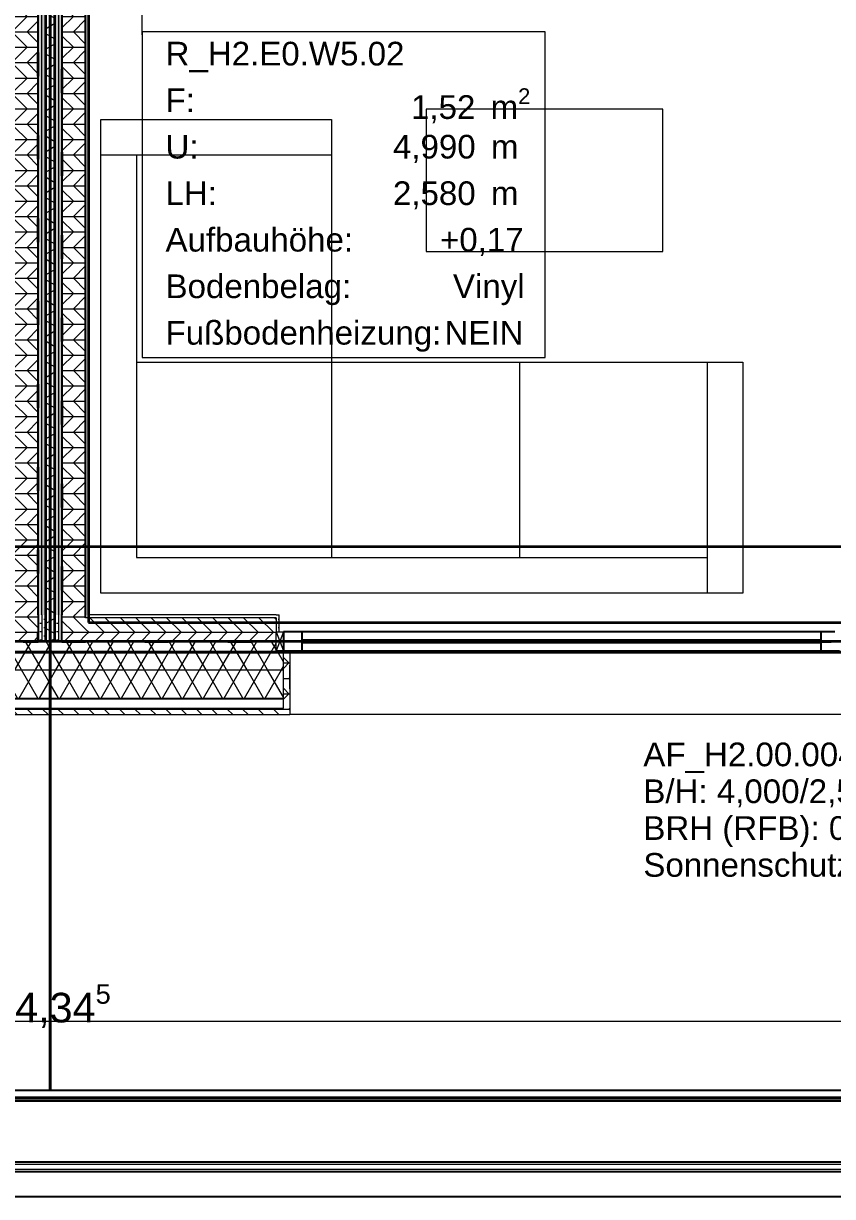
# Model space of a CAD drawing. Extents: x 0 to 42, y 0 to 29.7.
# Drawn here: x 18.706 to 22.124, y 6.129 to 11.083 of the extents above; entities that cross this region are included whole.
import ezdxf
from ezdxf.xclip import XClip

# ---------------------------------------------------------------- set-up
doc = ezdxf.new("R2010")
doc.units = 0
doc.header["$MEASUREMENT"] = 0
doc.header["$XCLIPFRAME"] = 0
for name, pattern in [('Achse', [115, 0, -40, 75, 0]), ('Punktlinie_ eng', [0.0125, 0, -0.0125]), ('Wipeout_Contour', [50, 0, -50])]:
    doc.linetypes.add(name, pattern=pattern)
for name, color, linetype in [('0_30 - Räume', 7, 'Continuous'), ('331 - Tragende Außenwände.Statisch erforderlich', 7, 'Continuous'), ('339 - Außenwände_ sonstiges.Attika Holz_ Geländer_ Handläufe_ Werbung', 7, 'Continuous'), ('339 - Rohbau_ sonstiges.Attika massiv_ Lichtschächte', 7, 'Continuous'), ('341 - Tragende Innenwände', 7, 'Continuous'), ('342 - Nichttragende Innenwände', 7, 'Continuous'), ('351 - Deckenkonstruktionen.Decken', 7, 'Continuous'), ('352 - Deckenbeläge.Fußbodenaufbauten', 7, 'Continuous'), ('361 - Dachkonstruktionen.Unterdach', 7, 'Continuous'), ('363 - Dachbeläge.Oberdach_ Balkonbeläge_ Beläge Dachterrasse_ Gründach', 7, 'Continuous'), ('5_00 - WP Ausbau - Bemaßung', 7, 'Continuous'), ('611 - Allgemeine Ausstattung.Möbel', 7, 'Continuous')]:
    doc.layers.add(name, color=color, linetype=linetype)
doc.styles.add('ERSTELLTER_STIL_1', font='arial.ttf')
pattern_1 = [(0, (26.131676, 15.72738), (0, 0.065), []), (45, (26.13168, 15.72738), (-0.13, 0.13), [0.091924, -0.091924]), (45, (26.19668, 15.72738), (-0.13, 0.13), [0.091924, -0.091924]), (45, (26.26168, 15.72738), (-0.13, 0.13), [0.091924, -0.091924]), (45, (26.32668, 15.72738), (-0.13, 0.13), [0.091924, -0.091924]), (315, (26.13168, 15.72738), (0.13, 0.13), [0.091924, -0.091924]), (315, (26.19668, 15.72738), (0.13, 0.13), [0.091924, -0.091924]), (315, (26.26168, 15.72738), (0.13, 0.13), [0.091924, -0.091924]), (315, (26.32668, 15.72738), (0.13, 0.13), [0.091924, -0.091924])]
pattern_2 = [(60, (26.131676, 15.72738), (-0.0649519, 0.0375), []), (120, (26.131676, 15.72738), (0.0649519, 0.0375), [])]
pattern_3 = [(45, (26.131676, 15.72738), (-0.01767767, 0.01767767), [0, -0.025])]
pattern_4 = [(150, (26.131676, 15.72738), (0.0375, 0.0649519), []), (210, (26.131676, 15.72738), (-0.0375, 0.0649519), [])]

# ---------------------------------------------------------------- blocks, each defined once
blk = doc.blocks.new('Zeichnung_1_1', base_point=(26.1317, 15.7274))
at = {"layer": '331 - Tragende Außenwände.Statisch erforderlich', "linetype": 'Continuous', "lineweight": 18, "true_color": 0x05000d}
h = blk.add_hatch(dxfattribs=at)
h.set_pattern_fill('Holz__Sperrholz_2__0001', color=178, style=0, pattern_type=2)
h.set_pattern_definition(pattern_1)
h.paths.add_polyline_path([(18.7687, 8.5735), (18.6687, 8.5735), (18.6687, 8.4735), (18.7687, 8.4735)])
h = blk.add_hatch(dxfattribs=at)
h.set_pattern_fill('Holz__Sperrholz_2__0001', color=178, style=0, pattern_type=2)
h.set_pattern_definition(pattern_1)
h.paths.add_polyline_path([(18.9687, 8.5735), (18.8687, 8.5735), (18.8687, 8.4735), (18.9687, 8.4735)])
at = {"layer": '331 - Tragende Außenwände.Statisch erforderlich', "linetype": 'Continuous', "lineweight": 18, "true_color": 0x9f9f9f}
h = blk.add_hatch(dxfattribs=at)
h.set_pattern_fill('Gips_0001', color=253, style=0, pattern_type=2)
h.set_pattern_definition(pattern_3)
h.paths.add_polyline_path([(18.9812, 8.5855), (18.9687, 8.5855), (18.9687, 8.5735), (18.9812, 8.5735)])
at = {"layer": '331 - Tragende Außenwände.Statisch erforderlich', "linetype": 'Continuous', "lineweight": 18, "true_color": 0x05000d}
h = blk.add_hatch(dxfattribs=at)
h.set_pattern_fill('Holz__Sperrholz_2__0001', color=178, style=0, pattern_type=2)
h.set_pattern_definition(pattern_1)
h.paths.add_polyline_path([(18.9687, 8.4735), (19.7739, 8.4735), (19.7739, 8.5135), (19.7739, 8.5735), (18.9687, 8.5735)])
at = {"layer": '331 - Tragende Außenwände.Statisch erforderlich', "linetype": 'Continuous', "lineweight": 18, "true_color": 0x9f9f9f}
h = blk.add_hatch(dxfattribs=at)
h.set_pattern_fill('Gips_0001', color=253, style=0, pattern_type=2)
h.set_pattern_definition(pattern_3)
h.paths.add_polyline_path([(19.7739, 8.5855), (18.9812, 8.5855), (18.9812, 8.5735), (19.7739, 8.5735)])
h = blk.add_hatch(dxfattribs=at)
h.set_pattern_fill('Gips_0001', color=253, style=0, pattern_type=2)
h.set_pattern_definition(pattern_3)
h.paths.add_polyline_path([(19.7859, 8.5855), (19.7739, 8.5855), (19.7739, 8.5735), (19.7739, 8.5135), (19.7859, 8.5135)])
at = {"layer": '331 - Tragende Außenwände.Statisch erforderlich', "linetype": 'Continuous', "lineweight": 18, "true_color": 0x05000d}
h = blk.add_hatch(dxfattribs=at)
h.set_pattern_fill('Dämmung__weich_0001', color=178, style=0, pattern_type=2)
h.set_pattern_definition(pattern_2)
h.paths.add_polyline_path([(17.8628, 8.4335), (17.8328, 8.4335), (17.8328, 8.3535), (18.8187, 8.3535), (18.8187, 8.4735), (17.8628, 8.4735)])
h = blk.add_hatch(dxfattribs=at)
h.set_pattern_fill('Dämmung__weich_0001', color=178, style=0, pattern_type=2)
h.set_pattern_definition(pattern_2)
h.paths.add_polyline_path([(19.7739, 8.4735), (18.8187, 8.4735), (18.8187, 8.3535), (19.8039, 8.3535), (19.8039, 8.4335), (19.7739, 8.4335)])
at = {"layer": '331 - Tragende Außenwände.Statisch erforderlich', "linetype": 'Continuous', "lineweight": 18, "true_color": 0x7e5900}
h = blk.add_hatch(dxfattribs=at)
h.set_pattern_fill('Holz__Sperrholz_2__0001', color=46, style=0, pattern_type=2)
h.set_pattern_definition(pattern_1)
h.paths.add_polyline_path([(19.8039, 8.1645), (19.8309, 8.1645), (19.8309, 8.4335), (19.8039, 8.4335), (19.8039, 8.1915)])
at = {"layer": '331 - Tragende Außenwände.Statisch erforderlich', "linetype": 'Continuous', "lineweight": 18, "true_color": 0x05000d}
h = blk.add_hatch(dxfattribs=at)
h.set_pattern_fill('Dämmung__weich_0001', color=178, style=0, pattern_type=2)
h.set_pattern_definition(pattern_2)
h.paths.add_polyline_path([(18.8187, 8.3535), (17.8328, 8.3535), (17.8328, 8.2335), (18.8187, 8.2335)])
h = blk.add_hatch(dxfattribs=at)
h.set_pattern_fill('Dämmung__weich_0001', color=178, style=0, pattern_type=2)
h.set_pattern_definition(pattern_2)
h.paths.add_polyline_path([(18.8187, 8.2335), (19.8039, 8.2335), (19.8039, 8.3535), (18.8187, 8.3535)])
at = {"layer": '331 - Tragende Außenwände.Statisch erforderlich', "linetype": 'Continuous', "lineweight": 18, "true_color": 0x0099e6}
for points in [[(18.8187, 8.2335), (17.8328, 8.2335), (17.8328, 8.2315), (18.8187, 8.2315)], [(18.8187, 8.2315), (19.8039, 8.2315), (19.8039, 8.2335), (18.8187, 8.2335)]]:
    blk.add_hatch(color=142, dxfattribs=at).paths.add_polyline_path(points)
at = {"layer": '331 - Tragende Außenwände.Statisch erforderlich', "linetype": 'Continuous', "lineweight": 18, "true_color": 0x7e5900}
h = blk.add_hatch(dxfattribs=at)
h.set_pattern_fill('Holz__Sperrholz_2__0001', color=46, style=0, pattern_type=2)
h.set_pattern_definition(pattern_1)
h.paths.add_polyline_path([(17.8328, 8.1915), (17.8328, 8.1645), (18.8187, 8.1645), (18.8187, 8.1915)])
h = blk.add_hatch(dxfattribs=at)
h.set_pattern_fill('Holz__Sperrholz_2__0001', color=46, style=0, pattern_type=2)
h.set_pattern_definition(pattern_1)
h.paths.add_polyline_path([(18.8187, 8.1915), (18.8187, 8.1645), (19.8039, 8.1645), (19.8039, 8.1915)])
at = {"layer": '341 - Tragende Innenwände', "linetype": 'Continuous', "lineweight": 18, "true_color": 0x05000d}
h = blk.add_hatch(dxfattribs=at)
h.set_pattern_fill('Gips_0001', color=178, style=0, pattern_type=2)
h.set_pattern_definition(pattern_3)
h.paths.add_polyline_path([(18.7837, 8.5855), (18.7837, 15.5234), (18.7687, 15.5234), (18.7687, 8.5855)])
h = blk.add_hatch(dxfattribs=at)
h.set_pattern_fill('Gips_0001', color=178, style=0, pattern_type=2)
h.set_pattern_definition(pattern_3)
h.paths.add_polyline_path([(18.7987, 8.5855), (18.7987, 15.5234), (18.7837, 15.5234), (18.7837, 8.5855)])
h = blk.add_hatch(dxfattribs=at)
h.set_pattern_fill('Gips_0001', color=178, style=0, pattern_type=2)
h.set_pattern_definition(pattern_3)
h.paths.add_polyline_path([(18.8387, 15.5234), (18.8387, 8.5855), (18.8537, 8.5855), (18.8537, 15.5234)])
h = blk.add_hatch(dxfattribs=at)
h.set_pattern_fill('Gips_0001', color=178, style=0, pattern_type=2)
h.set_pattern_definition(pattern_3)
h.paths.add_polyline_path([(18.8537, 15.5234), (18.8537, 8.5855), (18.8687, 8.5855), (18.8687, 15.5234)])
h = blk.add_hatch(dxfattribs=at)
h.set_pattern_fill('Holz__Sperrholz_2__0001', color=178, style=0, pattern_type=2)
h.set_pattern_definition(pattern_1)
h.paths.add_polyline_path([(18.6687, 12.9822), (18.6687, 8.5855), (18.7687, 8.5855), (18.7687, 12.9822)])
h = blk.add_hatch(dxfattribs=at)
h.set_pattern_fill('Holz__Sperrholz_2__0001', color=178, style=0, pattern_type=2)
h.set_pattern_definition(pattern_1)
h.paths.add_polyline_path([(18.8687, 12.9822), (18.8687, 8.5855), (18.9687, 8.5855), (18.9687, 12.9822)])
at = {"layer": '341 - Tragende Innenwände', "linetype": 'Continuous', "lineweight": 18, "true_color": 0x9f9f9f}
h = blk.add_hatch(dxfattribs=at)
h.set_pattern_fill('Gips_0001', color=253, style=0, pattern_type=2)
h.set_pattern_definition(pattern_3)
h.paths.add_polyline_path([(18.9687, 11.4322), (18.9687, 8.5855), (18.9812, 8.5855), (18.9812, 11.4322)])
at = {"layer": '341 - Tragende Innenwände', "linetype": 'Continuous', "lineweight": 18, "true_color": 0x05000d}
h = blk.add_hatch(dxfattribs=at)
h.set_pattern_fill('Holz__Sperrholz_2__0001', color=178, style=0, pattern_type=2)
h.set_pattern_definition(pattern_1)
h.paths.add_polyline_path([(18.7687, 8.5855), (18.6687, 8.5855), (18.6687, 8.5735), (18.7687, 8.5735)])
h = blk.add_hatch(dxfattribs=at)
h.set_pattern_fill('Gips_0001', color=178, style=0, pattern_type=2)
h.set_pattern_definition(pattern_3)
h.paths.add_polyline_path([(18.7837, 8.5855), (18.7687, 8.5855), (18.7687, 8.5735), (18.7837, 8.5735)])
h = blk.add_hatch(dxfattribs=at)
h.set_pattern_fill('Gips_0001', color=178, style=0, pattern_type=2)
h.set_pattern_definition(pattern_3)
h.paths.add_polyline_path([(18.7837, 8.5735), (18.7687, 8.5735), (18.7687, 8.4735), (18.7837, 8.4735)])
h = blk.add_hatch(dxfattribs=at)
h.set_pattern_fill('Gips_0001', color=178, style=0, pattern_type=2)
h.set_pattern_definition(pattern_3)
h.paths.add_polyline_path([(18.7987, 8.5855), (18.7837, 8.5855), (18.7837, 8.5735), (18.7987, 8.5735)])
h = blk.add_hatch(dxfattribs=at)
h.set_pattern_fill('Gips_0001', color=178, style=0, pattern_type=2)
h.set_pattern_definition(pattern_3)
h.paths.add_polyline_path([(18.7987, 8.5735), (18.7837, 8.5735), (18.7837, 8.4735), (18.7987, 8.4735)])
h = blk.add_hatch(dxfattribs=at)
h.set_pattern_fill('Gips_0001', color=178, style=0, pattern_type=2)
h.set_pattern_definition(pattern_3)
h.paths.add_polyline_path([(18.8537, 8.5855), (18.8387, 8.5855), (18.8387, 8.5735), (18.8537, 8.5735)])
h = blk.add_hatch(dxfattribs=at)
h.set_pattern_fill('Gips_0001', color=178, style=0, pattern_type=2)
h.set_pattern_definition(pattern_3)
h.paths.add_polyline_path([(18.8537, 8.5735), (18.8387, 8.5735), (18.8387, 8.4735), (18.8537, 8.4735)])
h = blk.add_hatch(dxfattribs=at)
h.set_pattern_fill('Gips_0001', color=178, style=0, pattern_type=2)
h.set_pattern_definition(pattern_3)
h.paths.add_polyline_path([(18.8687, 8.5855), (18.8537, 8.5855), (18.8537, 8.5735), (18.8687, 8.5735)])
h = blk.add_hatch(dxfattribs=at)
h.set_pattern_fill('Gips_0001', color=178, style=0, pattern_type=2)
h.set_pattern_definition(pattern_3)
h.paths.add_polyline_path([(18.8687, 8.5735), (18.8537, 8.5735), (18.8537, 8.4735), (18.8687, 8.4735)])
h = blk.add_hatch(dxfattribs=at)
h.set_pattern_fill('Holz__Sperrholz_2__0001', color=178, style=0, pattern_type=2)
h.set_pattern_definition(pattern_1)
h.paths.add_polyline_path([(18.9687, 8.5855), (18.8687, 8.5855), (18.8687, 8.5735), (18.9687, 8.5735)])
at = {"layer": '342 - Nichttragende Innenwände', "linetype": 'Continuous', "lineweight": 18, "true_color": 0xcdcd00}
h = blk.add_hatch(dxfattribs=at)
h.set_pattern_fill('Dämmung__weich_0001', color=52, style=0, pattern_type=2)
h.set_pattern_definition(pattern_4)
h.paths.add_polyline_path([(18.8387, 8.5855), (18.8387, 15.5234), (18.7987, 15.5234), (18.7987, 8.5855)])
h = blk.add_hatch(dxfattribs=at)
h.set_pattern_fill('Dämmung__weich_0001', color=52, style=0, pattern_type=2)
h.set_pattern_definition(pattern_4)
h.paths.add_polyline_path([(18.7987, 8.5735), (18.8187, 8.5735), (18.8187, 8.5855), (18.7987, 8.5855)])
h = blk.add_hatch(dxfattribs=at)
h.set_pattern_fill('Dämmung__weich_0001', color=52, style=0, pattern_type=2)
h.set_pattern_definition(pattern_4)
h.paths.add_polyline_path([(18.7987, 8.4735), (18.8187, 8.4735), (18.8187, 8.5735), (18.7987, 8.5735)])
h = blk.add_hatch(dxfattribs=at)
h.set_pattern_fill('Dämmung__weich_0001', color=52, style=0, pattern_type=2)
h.set_pattern_definition(pattern_4)
h.paths.add_polyline_path([(18.8387, 8.5855), (18.8187, 8.5855), (18.8187, 8.5735), (18.8387, 8.5735)])
h = blk.add_hatch(dxfattribs=at)
h.set_pattern_fill('Dämmung__weich_0001', color=52, style=0, pattern_type=2)
h.set_pattern_definition(pattern_4)
h.paths.add_polyline_path([(18.8387, 8.5735), (18.8187, 8.5735), (18.8187, 8.4735), (18.8387, 8.4735)])
at = {"layer": '0_30 - Räume', "color": 178, "linetype": 'Continuous', "lineweight": 18, "ltscale": 20, "true_color": 0x05000d}
for p, q in [((19.2079, 11.0351), (19.2079, 11.9593)), ((20.9102, 11.0479), (19.2079, 11.0479)), ((19.2079, 11.0479), (19.2079, 9.6729)), ((20.9102, 9.6729), (20.9102, 11.0479)), ((19.2079, 9.6729), (20.9102, 9.6729))]:
    blk.add_line(p, q, dxfattribs=at)
at = {"layer": '331 - Tragende Außenwände.Statisch erforderlich', "color": 178, "linetype": 'Continuous', "lineweight": 25, "ltscale": 20, "true_color": 0x05000d}
for p, q in [((18.7687, 8.5855), (18.7687, 8.5735)), ((18.7687, 8.5735), (18.7687, 8.4735)), ((18.7687, 8.5735), (18.7687, 8.4735)), ((18.8687, 8.5735), (18.8687, 8.5855)), ((18.8687, 8.4735), (18.8687, 8.5735)), ((18.8687, 8.4735), (18.8687, 8.5735)), ((18.9687, 8.5735), (18.9687, 8.5855)), ((18.9687, 8.5735), (18.9687, 8.5855)), ((19.8839, 8.5135), (19.8039, 8.5135)), ((19.8039, 8.5135), (19.8039, 8.4335)), ((22.0739, 8.5135), (19.8839, 8.5135)), ((19.8839, 8.4335), (19.8839, 8.5135)), ((22.0739, 8.4785), (19.8839, 8.4785)), ((22.1139, 8.5135), (22.0739, 8.5135)), ((22.0739, 8.5135), (22.0739, 8.4335)), ((22.1339, 8.5135), (22.1139, 8.5135)), ((19.8039, 8.4335), (19.8839, 8.4335)), ((19.8839, 8.4685), (22.0739, 8.4685)), ((19.8839, 8.4335), (22.0739, 8.4335)), ((22.0739, 8.4335), (22.1139, 8.4335)), ((22.1139, 8.4335), (22.1539, 8.4335))]:
    blk.add_line(p, q, dxfattribs=at)
at = {"layer": '331 - Tragende Außenwände.Statisch erforderlich', "color": 178, "linetype": 'Continuous', "lineweight": 18, "ltscale": 20, "true_color": 0x05000d}
for p, q in [((18.7837, 8.5855), (18.7837, 8.5735)), ((18.7837, 8.5735), (18.7837, 8.4735)), ((18.7987, 8.5735), (18.7987, 8.5855)), ((18.7987, 8.5735), (18.7987, 8.5855)), ((18.7987, 8.4735), (18.7987, 8.5735)), ((18.7987, 8.4735), (18.7987, 8.5735)), ((18.8387, 8.5855), (18.8387, 8.5735)), ((18.8387, 8.5855), (18.8387, 8.5735)), ((18.8387, 8.5735), (18.8387, 8.4735)), ((18.8387, 8.5735), (18.8387, 8.4735)), ((18.8537, 8.5855), (18.8537, 8.5735)), ((18.8537, 8.5735), (18.8537, 8.4735)), ((19.7739, 8.5735), (18.9687, 8.5735)), ((19.7739, 8.5855), (19.7859, 8.5855)), ((19.7739, 8.5855), (19.7859, 8.5855)), ((19.7739, 8.5735), (19.7739, 8.5135)), ((19.7859, 8.5135), (19.7859, 8.5855)), ((19.7859, 8.5135), (19.7859, 8.5855)), ((18.6687, 8.4735), (18.7687, 8.4735)), ((18.7687, 8.4735), (18.7837, 8.4735)), ((18.7687, 8.4735), (18.7837, 8.4735)), ((18.7837, 8.4735), (18.7987, 8.4735)), ((18.7837, 8.4735), (18.7987, 8.4735)), ((18.7987, 8.4735), (18.8187, 8.4735)), ((18.7987, 8.4735), (18.8187, 8.4735)), ((18.8187, 8.4735), (18.8387, 8.4735)), ((18.8187, 8.4735), (18.8387, 8.4735)), ((18.8387, 8.4735), (18.8537, 8.4735)), ((18.8387, 8.4735), (18.8537, 8.4735)), ((18.8537, 8.4735), (18.8687, 8.4735)), ((18.8537, 8.4735), (18.8687, 8.4735)), ((18.8687, 8.4735), (18.9687, 8.4735)), ((18.9687, 8.4735), (19.7739, 8.4735)), ((19.8039, 8.5135), (19.7739, 8.4335)), ((19.7739, 8.5135), (19.8039, 8.4335)), ((19.8039, 8.1915), (19.8039, 8.4335)), ((19.8309, 8.4335), (19.8309, 8.1645)), ((19.8309, 8.4335), (19.8309, 8.1645)), ((17.8328, 8.3535), (18.8187, 8.3535)), ((18.8187, 8.3535), (19.8039, 8.3535)), ((17.8328, 8.2335), (18.8187, 8.2335)), ((17.8328, 8.2315), (18.8187, 8.2315)), ((18.8187, 8.2335), (19.8039, 8.2335)), ((18.8187, 8.2315), (19.8039, 8.2315)), ((17.8328, 8.1915), (18.8187, 8.1915)), ((18.8187, 8.1915), (19.8039, 8.1915)), ((19.8039, 8.1645), (19.8309, 8.1645)), ((19.8039, 8.1645), (19.8309, 8.1645)), ((23.7169, 8.1645), (19.8309, 8.1645))]:
    blk.add_line(p, q, dxfattribs=at)
at = {"layer": '331 - Tragende Außenwände.Statisch erforderlich', "color": 178, "linetype": 'Continuous', "lineweight": 35, "ltscale": 20, "true_color": 0x05000d}
for p, q in [((18.7987, 8.5855), (18.7987, 8.5735)), ((18.7987, 8.5855), (18.7987, 8.5735)), ((18.7987, 8.5735), (18.7987, 8.4735)), ((18.7987, 8.5735), (18.7987, 8.4735)), ((18.8387, 8.5735), (18.8387, 8.5855)), ((18.8387, 8.5735), (18.8387, 8.5855)), ((18.8387, 8.4735), (18.8387, 8.5735)), ((18.8387, 8.4735), (18.8387, 8.5735))]:
    blk.add_line(p, q, dxfattribs=at)
at = {"layer": '331 - Tragende Außenwände.Statisch erforderlich', "color": 178, "linetype": 'Achse', "lineweight": 18, "ltscale": 20, "true_color": 0x05000d}
for p, q in [((19.8309, 8.2735), (19.8309, 8.4335)), ((23.7169, 8.2735), (19.8309, 8.2735))]:
    blk.add_line(p, q, dxfattribs=at)
at = {"layer": '331 - Tragende Außenwände.Statisch erforderlich', "color": 178, "linetype": 'Continuous', "lineweight": 18, "ltscale": 20, "true_color": 0x05000d, "flags": 128}
for points in [[(19.7739, 8.5855), (18.9812, 8.5855)], [(17.8328, 8.1645), (18.8187, 8.1645)], [(18.8187, 8.1645), (19.8039, 8.1645)]]:
    blk.add_lwpolyline(points, dxfattribs=at)
blk.add_lwpolyline([(19.8039, 8.4335), (19.7739, 8.4335), (19.7739, 8.5135), (19.8039, 8.5135)], close=True, dxfattribs=at)
at = {"layer": '341 - Tragende Innenwände', "color": 178, "linetype": 'Continuous', "lineweight": 18, "ltscale": 20, "true_color": 0x05000d}
for p, q in [((18.7837, 8.5855), (18.7837, 15.5234)), ((18.8537, 15.5234), (18.8537, 8.5855))]:
    blk.add_line(p, q, dxfattribs=at)
at = {"layer": '341 - Tragende Innenwände', "color": 178, "linetype": 'Continuous', "lineweight": 25, "ltscale": 20, "true_color": 0x05000d}
for p, q in [((18.7687, 8.5855), (18.7687, 12.9822)), ((18.8687, 12.9822), (18.8687, 8.5855)), ((18.9687, 8.5855), (18.9687, 11.4452))]:
    blk.add_line(p, q, dxfattribs=at)
at = {"layer": '341 - Tragende Innenwände', "color": 178, "linetype": 'Continuous', "lineweight": 18, "ltscale": 20, "true_color": 0x05000d, "flags": 128}
for points in [[(18.7987, 8.5855), (18.7987, 15.5234)], [(18.8387, 15.5234), (18.8387, 8.5855)], [(18.9812, 8.5855), (18.9812, 11.4322)]]:
    blk.add_lwpolyline(points, dxfattribs=at)
at = {"layer": '342 - Nichttragende Innenwände', "color": 178, "linetype": 'Continuous', "lineweight": 35, "ltscale": 20, "true_color": 0x05000d, "flags": 128}
for points in [[(18.7987, 15.5234), (18.7987, 8.5855)], [(18.8387, 8.5855), (18.8387, 15.5234)]]:
    blk.add_lwpolyline(points, dxfattribs=at)
at = {"layer": '351 - Deckenkonstruktionen.Decken', "color": 178, "linetype": 'Continuous', "lineweight": 35, "ltscale": 20, "true_color": 0x05000d, "flags": 128}
for points in [[(11.4778, 8.4285), (18.8187, 8.4285), (18.8187, 15.7634), (17.6087, 15.7634), (16.6913, 15.7634), (13.3934, 15.7634), (11.4778, 15.7634)], [(18.8187, 15.7634), (18.8187, 8.4285), (26.1597, 8.4285), (26.1597, 15.7634), (24.2441, 15.7634), (20.9388, 15.7634), (20.0288, 15.7634)]]:
    blk.add_lwpolyline(points, close=True, dxfattribs=at)
at = {"layer": '351 - Deckenkonstruktionen.Decken', "color": 178, "linetype": 'Punktlinie_ eng', "lineweight": 35, "ltscale": 20, "true_color": 0x05000d, "flags": 128}
for points in [[(14.1287, 15.6354), (11.5978, 15.6354), (11.5978, 8.4735), (18.7687, 8.4735), (18.7687, 15.6354), (17.6834, 15.6354)], [(18.8687, 8.4735), (26.0397, 8.4735), (26.0397, 15.6354), (23.5087, 15.6354), (19.9541, 15.6354), (18.8687, 15.6354)]]:
    blk.add_lwpolyline(points, close=True, dxfattribs=at)
at = {"layer": '352 - Deckenbeläge.Fußbodenaufbauten', "color": 178, "linetype": 'Continuous', "lineweight": 35, "ltscale": 20, "true_color": 0x05000d, "flags": 128}
blk.add_lwpolyline([(18.9812, 8.5535), (26.0397, 8.5535), (26.0397, 12.9697), (18.9812, 12.9697)], close=True, dxfattribs=at)
at = {"layer": '361 - Dachkonstruktionen.Unterdach', "color": 178, "linetype": 'Continuous', "lineweight": 35, "ltscale": 20, "true_color": 0x05000d, "flags": 128}
for points in [[(18.8187, 8.8735), (11.4778, 8.8735), (11.4778, 6.3535), (18.8187, 6.3535)], [(26.1597, 8.8735), (18.8187, 8.8735), (18.8187, 6.3535), (26.1597, 6.3535)]]:
    blk.add_lwpolyline(points, close=True, dxfattribs=at)
at = {"layer": '363 - Dachbeläge.Oberdach_ Balkonbeläge_ Beläge Dachterrasse_ Gründach', "color": 178, "linetype": 'Continuous', "lineweight": 35, "ltscale": 20, "true_color": 0x05000d, "flags": 128}
for points in [[(11.4778, 6.4735), (26.1597, 6.4735), (26.1597, 8.4735), (11.4778, 8.4735)], [(11.4778, 6.4735), (26.1597, 6.4735), (26.1597, 8.4285), (11.4778, 8.4285)]]:
    blk.add_lwpolyline(points, close=True, dxfattribs=at)
blk.add_lwpolyline([(11.4778, 8.4285), (26.1597, 8.4285)], dxfattribs=at)
at = {"layer": '5_00 - WP Ausbau - Bemaßung', "color": 178, "linetype": 'Continuous', "lineweight": 18, "ltscale": 20, "true_color": 0x05000d}
blk.add_line((11.6459, 6.8703), (25.9915, 6.8703), dxfattribs=at)
at = {"layer": '611 - Allgemeine Ausstattung.Möbel', "color": 9, "linetype": 'Continuous', "lineweight": 18, "ltscale": 20}
for p, q in [((19.0329, 10.5277), (20.0077, 10.5277)), ((19.1829, 10.5277), (19.1829, 8.8277)), ((19.1829, 9.6525), (20.0077, 9.6525)), ((20.0077, 9.6525), (20.0077, 8.8277)), ((20.801, 9.6525), (20.801, 8.8277)), ((21.5944, 9.6525), (21.5944, 8.6777)), ((19.1829, 8.8277), (21.5944, 8.8277))]:
    blk.add_line(p, q, dxfattribs=at)
at = {"layer": '611 - Allgemeine Ausstattung.Möbel', "color": 9, "linetype": 'Continuous', "lineweight": 18, "ltscale": 20, "flags": 128}
for points in [[(21.4066, 10.7203), (20.4066, 10.7203), (20.4066, 10.1203), (21.4066, 10.1203)], [(19.0329, 10.6777), (20.0077, 10.6777), (20.0077, 9.6525), (21.7444, 9.6525), (21.7444, 8.6777), (19.0329, 8.6777)]]:
    blk.add_lwpolyline(points, close=True, dxfattribs=at)
at = {"layer": '0_30 - Räume', "color": 178, "linetype": 'Continuous', "lineweight": 18, "true_color": 0x05000d, "char_height": 0.1, "attachment_point": 1, "style": 'ERSTELLTER_STIL_1'}
for s, insert in [('\\A1;{\\pql;\\pt0;\\fArial|b0|i0|c0|p38;R_H2.E0.W5.02}', (19.3061, 11.0054)), ('\\A1;{\\pqj;\\pt0;\\fArial|b0|i0|c0|p38;F: }', (19.3061, 10.8089)), ('\\A1;{\\pql;\\pt0,0.05;\\fArial|b0|i0|c0|p38;1,52\\fArial|b0|i0|c0|p38;\\A1{\\H.66x;\\S^  ;}\\fArial|b0|i0|c0|p38; m\\fArial|b0|i0|c0|p38;\\A1{\\H.66x;\\S2^  ;}}', (20.3431, 10.8089)), ('\\A1;{\\pqj;\\pt0;\\fArial|b0|i0|c0|p38;U: }', (19.3061, 10.6125)), ('\\A1;{\\pql;\\pt0,0.05;\\fArial|b0|i0|c0|p38;4,990\\fArial|b0|i0|c0|p38;\\A1{\\H.66x;\\S^  ;}\\fArial|b0|i0|c0|p38; m\\fArial|b0|i0|c0|p38;\\A1{\\H.66x;\\S^  ;}}', (20.2668, 10.6125)), ('\\A1;{\\pqj;\\pt0;\\fArial|b0|i0|c0|p38;LH: }', (19.3061, 10.4161)), ('\\A1;{\\pql;\\pt0,0.05;\\fArial|b0|i0|c0|p38;2,580\\fArial|b0|i0|c0|p38;\\A1{\\H.66x;\\S^  ;}\\fArial|b0|i0|c0|p38; m\\fArial|b0|i0|c0|p38;\\A1{\\H.66x;\\S^  ;}}', (20.2668, 10.4161)), ('\\A1;{\\pqj;\\pt0;\\fArial|b0|i0|c0|p38;Aufbauhöhe: }', (19.3061, 10.2197)), ('\\A1;{\\pql;\\pt0,0.05;\\fArial|b0|i0|c0|p38;+0,17\\fArial|b0|i0|c0|p38;\\A1{\\H.66x;\\S^  ;}\\fArial|b0|i0|c0|p38;\\fArial|b0|i0|c0|p38;\\A1{\\H.66x;\\S^  ;}}', (20.4655, 10.2197)), ('\\A1;{\\pqj;\\pt0;\\fArial|b0|i0|c0|p38;Bodenbelag: }', (19.3061, 10.0232)), ('\\A1;{\\pqj;\\pt0;\\fArial|b0|i0|c0|p38;Vinyl}', (20.5203, 10.0232)), ('\\A1;{\\pqj;\\pt0;\\fArial|b0|i0|c0|p38;Fußbodenheizung: }', (19.3061, 9.8268)), ('\\A1;{\\pqj;\\pt0;\\fArial|b0|i0|c0|p38;NEIN}', (20.4847, 9.8268))]:
    blk.add_mtext(s, dxfattribs=dict(at, insert=insert))
at = {"layer": '331 - Tragende Außenwände.Statisch erforderlich', "color": 178, "linetype": 'Continuous', "lineweight": 18, "true_color": 0x05000d, "insert": (21.3246, 8.0463), "char_height": 0.1, "attachment_point": 1, "line_spacing_factor": 0.932867, "style": 'ERSTELLTER_STIL_1'}
blk.add_mtext('\\A1;{\\pql;\\fArial|b0|i0|c0|p38;AF_H2.00.004\\P\\pql;\\fArial|b0|i0|c0|p38;B/H: \\fArial|b0|i0|c0|p38;4,000\\fArial|b0|i0|c0|p38;/\\fArial|b0|i0|c0|p38;2,500\\fArial|b0|i0|c0|p38; \\P\\pql;\\fArial|b0|i0|c0|p38;BRH\\fArial|b0|i0|c0|p38; (RFB)\\fArial|b0|i0|c0|p38;: \\fArial|b0|i0|c0|p38;0,000\\P\\pql;\\fArial|b0|i0|c0|p38;Sonnenschutz:\\fArial|b0|i0|c0|p38;Jalousie elt}', dxfattribs=at)
at = {"layer": '5_00 - WP Ausbau - Bemaßung', "color": 178, "linetype": 'Continuous', "lineweight": 18, "true_color": 0x05000d, "insert": (18.5737, 6.8281), "char_height": 0.125, "attachment_point": 7, "style": 'ERSTELLTER_STIL_1'}
blk.add_mtext('\\A1;{\\pql;\\fArial|b0|i0|c0|p38;14,34\\fArial|b0|i0|c0|p38;\\A1{\\H.66x;\\S5^  ;}}', dxfattribs=at)
at = {"color": 254, "linetype": 'Wipeout_Contour', "lineweight": 0, "ltscale": 79.838771}
blk.add_wipeout([(11.5778, 6.1294), (26.0597, 6.1294), (26.0597, 6.5776), (11.5778, 6.5776)], dxfattribs=at).dxf.layer = '339 - Rohbau_ sonstiges.Attika massiv_ Lichtschächte'
at = {"layer": '339 - Außenwände_ sonstiges.Attika Holz_ Geländer_ Handläufe_ Werbung', "color": 178, "linetype": 'Continuous', "lineweight": 25, "ltscale": 20, "true_color": 0x05000d, "flags": 128}
blk.add_lwpolyline([(11.6872, 6.2744), (11.6872, 6.2344), (25.9416, 6.2344), (25.9416, 6.2744)], close=True, dxfattribs=at)
at = {"layer": '339 - Außenwände_ sonstiges.Attika Holz_ Geländer_ Handläufe_ Werbung', "color": 7, "linetype": 'Continuous', "lineweight": 18, "ltscale": 20, "flags": 128}
for points in [[(11.6872, 6.2744), (11.6872, 6.2344), (25.9416, 6.2344), (25.9416, 6.2744)], [(11.6872, 6.2644), (11.6872, 6.2444), (25.9416, 6.2444), (25.9416, 6.2644)], [(11.6872, 6.2644), (11.6872, 6.2444), (25.9416, 6.2444), (25.9416, 6.2644)]]:
    blk.add_lwpolyline(points, close=True, dxfattribs=at)
at = {"layer": '339 - Rohbau_ sonstiges.Attika massiv_ Lichtschächte', "color": 178, "linetype": 'Continuous', "lineweight": 25, "ltscale": 20, "true_color": 0x05000d}
blk.add_line((26.0597, 6.5776), (11.5778, 6.5776), dxfattribs=at)
at = {"layer": '339 - Rohbau_ sonstiges.Attika massiv_ Lichtschächte', "color": 178, "linetype": 'Continuous', "lineweight": 25, "ltscale": 20, "true_color": 0x05000d, "flags": 128}
for points in [[(26.0597, 6.5777), (11.5778, 6.5777)], [(11.5778, 6.1294), (26.0597, 6.1294)]]:
    blk.add_lwpolyline(points, dxfattribs=at)
at = {"layer": '363 - Dachbeläge.Oberdach_ Balkonbeläge_ Beläge Dachterrasse_ Gründach', "color": 178, "linetype": 'Continuous', "lineweight": 35, "ltscale": 20, "true_color": 0x05000d, "flags": 128}
for points in [[(26.0597, 6.5467), (11.5778, 6.5467)], [(11.5778, 6.5347), (26.0597, 6.5347)]]:
    blk.add_lwpolyline(points, dxfattribs=at)

msp = doc.modelspace()

# ---------------------------------------------------------------- block references
at = {"color": 178, "linetype": 'Continuous', "lineweight": 25, "ltscale": 20, "true_color": 0x05000d}
ref = msp.add_blockref('Zeichnung_1_1', (26.1317, 15.7274), dxfattribs=at)
XClip(ref).set_block_clipping_path([(4.1980274282, 3.0257570699), (31.7992466844, 24.1343286538)])

doc.saveas('drawing.dxf')
